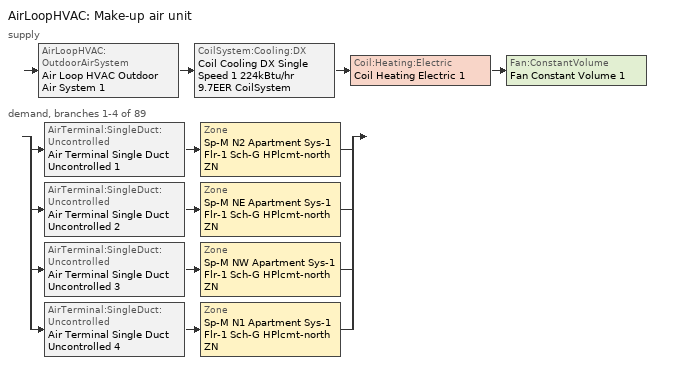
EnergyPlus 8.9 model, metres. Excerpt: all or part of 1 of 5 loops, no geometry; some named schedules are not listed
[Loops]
AirLoopHVAC 'Make-up air unit'
 supply: AirLoopHVAC:OutdoorAirSystem 'Air Loop HVAC Outdoor Air System 1' > CoilSystem:Cooling:DX 'Coil Cooling DX Single Speed 1 224kBtu/hr 9.7EER CoilSystem' > Coil:Heating:Electric 'Coil Heating Electric 1' > Fan:ConstantVolume 'Fan Constant Volume 1'
 demand, branches 1-4 of 89: split
  | AirTerminal:SingleDuct:Uncontrolled 'Air Terminal Single Duct Uncontrolled 1' > Zone 'Sp-M N2 Apartment Sys-1 Flr-1 Sch-G HPlcmt-north ZN'
  | AirTerminal:SingleDuct:Uncontrolled 'Air Terminal Single Duct Uncontrolled 2' > Zone 'Sp-M NE Apartment Sys-1 Flr-1 Sch-G HPlcmt-north ZN'
  | AirTerminal:SingleDuct:Uncontrolled 'Air Terminal Single Duct Uncontrolled 3' > Zone 'Sp-M NW Apartment Sys-1 Flr-1 Sch-G HPlcmt-north ZN'
  | AirTerminal:SingleDuct:Uncontrolled 'Air Terminal Single Duct Uncontrolled 4' > Zone 'Sp-M N1 Apartment Sys-1 Flr-1 Sch-G HPlcmt-north ZN'
[ZoneControl:Thermostat] Control Object Type 1=ThermostatSetpoint:DualSetpoint
Name | Zone or ZoneList | Control Type Schedule | Control Name 1
Sp-M N1 Apartment Sys-1 Flr-1 Sch-G HPlcmt-north ZN Thermostat | Sp-M N1 Apartment Sys-1 Flr-1 Sch-G HPlcmt-north ZN | Sp-M N1 Apartment Sys-1 Flr-1 Sch-G HPlcmt-north ZN Thermostat Schedule | Space Function Dwelling Unit(s) Thermostat 83
Sp-M N2 Apartment Sys-1 Flr-1 Sch-G HPlcmt-north ZN Thermostat | Sp-M N2 Apartment Sys-1 Flr-1 Sch-G HPlcmt-north ZN | Sp-M N2 Apartment Sys-1 Flr-1 Sch-G HPlcmt-north ZN Thermostat Schedule | Space Function Dwelling Unit(s) Thermostat 80
Sp-M NE Apartment Sys-1 Flr-1 Sch-G HPlcmt-north ZN Thermostat | Sp-M NE Apartment Sys-1 Flr-1 Sch-G HPlcmt-north ZN | Sp-M NE Apartment Sys-1 Flr-1 Sch-G HPlcmt-north ZN Thermostat Schedule | Space Function Dwelling Unit(s) Thermostat 81
Sp-M NW Apartment Sys-1 Flr-1 Sch-G HPlcmt-north ZN Thermostat | Sp-M NW Apartment Sys-1 Flr-1 Sch-G HPlcmt-north ZN | Sp-M NW Apartment Sys-1 Flr-1 Sch-G HPlcmt-north ZN Thermostat Schedule | Space Function Dwelling Unit(s) Thermostat 82
[ThermostatSetpoint:DualSetpoint] Heating Setpoint Temperature Schedule=NECB-G-Thermostat Setpoint-Heating; Cooling Setpoint Temperature Schedule=NECB-G-Thermostat Setpoint-Cooling
Space Function Dwelling Unit(s) Thermostat 83; Space Function Dwelling Unit(s) Thermostat 80; Space Function Dwelling Unit(s) Thermostat 81; Space Function Dwelling Unit(s) Thermostat 82
[ZoneHVAC:PackagedTerminalAirConditioner] Availability Schedule=Always On Discrete; Cooling Supply Air Flow Rate {m3/s}=Autosize; Heating Supply Air Flow Rate {m3/s}=Autosize; No Load Supply Air Flow Rate {m3/s}=Autosize; Cooling Outdoor Air Flow Rate {m3/s}=Autosize; Heating Outdoor Air Flow Rate {m3/s}=Autosize; No Load Outdoor Air Flow Rate {m3/s}=Autosize; Fan Placement=DrawThrough
Name | Supply Air Fan | Heating Coil | Cooling Coil
Sp-M N1 Apartment Sys-1 Flr-1 Sch-G HPlcmt-north ZN PTAC | Fan Constant Volume 5 | Coil Heating Electric 5 | Coil Cooling DX Single Speed 5 6kBtu/hr 11.0EER
Sp-M N2 Apartment Sys-1 Flr-1 Sch-G HPlcmt-north ZN PTAC | Fan Constant Volume 2 | Coil Heating Electric 2 | Coil Cooling DX Single Speed 2 6kBtu/hr 11.0EER
Sp-M NE Apartment Sys-1 Flr-1 Sch-G HPlcmt-north ZN PTAC | Fan Constant Volume 3 | Coil Heating Electric 3 | Coil Cooling DX Single Speed 3 9kBtu/hr 10.5EER
Sp-M NW Apartment Sys-1 Flr-1 Sch-G HPlcmt-north ZN PTAC | Fan Constant Volume 4 | Coil Heating Electric 4 | Coil Cooling DX Single Speed 4 10kBtu/hr 10.3EER
[Fan:ConstantVolume] Fan Total Efficiency=0.39975; Pressure Rise {Pa}=640; Maximum Flow Rate {m3/s}=AutoSize; Motor Efficiency=0.615; Motor In Airstream Fraction=1
Name | Availability Schedule
Fan Constant Volume 5; Fan Constant Volume 2; Fan Constant Volume 3; Fan Constant Volume 4 | Always On Discrete
Fan Constant Volume 1 | Make-up air unit Occ Sch
[Coil:Heating:Electric] Efficiency=1; Nominal Capacity {W}=Autosize
Name | Availability Schedule
Coil Heating Electric 5; Coil Heating Electric 2; Coil Heating Electric 3; Coil Heating Electric 4 | ON_OFF_ALWAYS_OFF
Coil Heating Electric 1 | Always On Discrete
[Coil:Cooling:DX:SingleSpeed] Availability Schedule=Always On Discrete; Gross Rated Total Cooling Capacity {W}=Autosize; Gross Rated Sensible Heat Ratio=Autosize; Rated Air Flow Rate {m3/s}=Autosize; Rated Evaporator Fan Power Per Volume Flow Rate {W/(m3/s)}=773.3; Condenser Type=AirCooled; Evaporative Condenser Effectiveness=0; Evaporative Condenser Air Flow Rate {m3/s}=Autosize; Evaporative Condenser Pump Rated Power Consumption {W}=Autosize; Crankcase Heater Capacity {W}=0; Maximum Outdoor Dry-Bulb Temperature for Crankcase Heater Operation {C}=0; Basin Heater Capacity {W/K}=0; Basin Heater Setpoint Temperature {C}=10
Name | Gross Rated Cooling COP {W/W} | Total Cooling Capacity Function of Temperature Curve | Total Cooling Capacity Function of Flow Fraction Curve | Energy Input Ratio Function of Temperature Curve | Energy Input Ratio Function of Flow Fraction Curve | Part Load Fraction Correlation Curve
Coil Cooling DX Single Speed 5 6kBtu/hr 11.0EER | 3.72593 | DXCOOL-NECB2011-REF-CAPFT 44 | DXCOOL-NECB2011-REF-CAPFFLOW 44 | DXCOOL-NECB2011-REF-COOLEIRFT 44 | DXCOOL-NECB2011-REF-COOLEIRFFLOW 44 | DXCOOL-NECB2011-REF-COOLPLFFPLR 44
Coil Cooling DX Single Speed 2 6kBtu/hr 11.0EER | 3.72595 | DXCOOL-NECB2011-REF-CAPFT 11 | DXCOOL-NECB2011-REF-CAPFFLOW 11 | DXCOOL-NECB2011-REF-COOLEIRFT 11 | DXCOOL-NECB2011-REF-COOLEIRFFLOW 11 | DXCOOL-NECB2011-REF-COOLPLFFPLR 11
Coil Cooling DX Single Speed 3 9kBtu/hr 10.5EER | 3.55491 | DXCOOL-NECB2011-REF-CAPFT 22 | DXCOOL-NECB2011-REF-CAPFFLOW 22 | DXCOOL-NECB2011-REF-COOLEIRFT 22 | DXCOOL-NECB2011-REF-COOLEIRFFLOW 22 | DXCOOL-NECB2011-REF-COOLPLFFPLR 22
Coil Cooling DX Single Speed 4 10kBtu/hr 10.3EER | 3.47773 | DXCOOL-NECB2011-REF-CAPFT 33 | DXCOOL-NECB2011-REF-CAPFFLOW 33 | DXCOOL-NECB2011-REF-COOLEIRFT 33 | DXCOOL-NECB2011-REF-COOLEIRFFLOW 33 | DXCOOL-NECB2011-REF-COOLPLFFPLR 33
Coil Cooling DX Single Speed 1 224kBtu/hr 9.7EER | 3.44903 | DXCOOL-NECB2011-REF-CAPFT | DXCOOL-NECB2011-REF-CAPFFLOW | DXCOOL-NECB2011-REF-COOLEIRFT | DXCOOL-NECB2011-REF-COOLEIRFFLOW | DXCOOL-NECB2011-REF-COOLPLFFPLR
[ZoneHVAC:Baseboard:Convective:Electric] Availability Schedule=Always On Discrete; Heating Design Capacity {W}=Autosize; Efficiency=1
Zone HVAC Baseboard Convective Electric 4; Zone HVAC Baseboard Convective Electric 1; Zone HVAC Baseboard Convective Electric 2; Zone HVAC Baseboard Convective Electric 3
[AirTerminal:SingleDuct:Uncontrolled] Availability Schedule=Always On Discrete; Maximum Air Flow Rate {m3/s}=AutoSize
Air Terminal Single Duct Uncontrolled 4; Air Terminal Single Duct Uncontrolled 1; Air Terminal Single Duct Uncontrolled 2; Air Terminal Single Duct Uncontrolled 3
[Zone equipment]
Sp-M N1 Apartment Sys-1 Flr-1 Sch-G HPlcmt-north ZN: Sp-M N1 Apartment Sys-1 Flr-1 Sch-G HPlcmt-north ZN PTAC, Zone HVAC Baseboard Convective Electric 4, Air Terminal Single Duct Uncontrolled 4
Sp-M N2 Apartment Sys-1 Flr-1 Sch-G HPlcmt-north ZN: Sp-M N2 Apartment Sys-1 Flr-1 Sch-G HPlcmt-north ZN PTAC, Zone HVAC Baseboard Convective Electric 1, Air Terminal Single Duct Uncontrolled 1
Sp-M NE Apartment Sys-1 Flr-1 Sch-G HPlcmt-north ZN: Sp-M NE Apartment Sys-1 Flr-1 Sch-G HPlcmt-north ZN PTAC, Zone HVAC Baseboard Convective Electric 2, Air Terminal Single Duct Uncontrolled 2
Sp-M NW Apartment Sys-1 Flr-1 Sch-G HPlcmt-north ZN: Sp-M NW Apartment Sys-1 Flr-1 Sch-G HPlcmt-north ZN PTAC, Zone HVAC Baseboard Convective Electric 3, Air Terminal Single Duct Uncontrolled 3
[Sizing:Zone] Zone Cooling Design Supply Air Temperature Input Method=SupplyAirTemperature; Zone Cooling Design Supply Air Temperature {C}=13; Zone Cooling Design Supply Air Temperature Difference {deltaC}=11.11; Zone Heating Design Supply Air Temperature Input Method=SupplyAirTemperature; Zone Heating Design Supply Air Temperature {C}=43; Zone Heating Design Supply Air Temperature Difference {deltaC}=11.11; Zone Cooling Design Supply Air Humidity Ratio {kgWater/kgDryAir}=0.0085; Zone Heating Design Supply Air Humidity Ratio {kgWater/kgDryAir}=0.008; Design Specification Outdoor Air Object=Space Function Dwelling Unit(s) Ventilation; Zone Heating Sizing Factor=1.3; Zone Cooling Sizing Factor=1.1; Cooling Design Air Flow Method=DesignDay; Cooling Design Air Flow Rate {m3/s}=0; Cooling Minimum Air Flow per Zone Floor Area {m3/s-m2}=0.000762; Cooling Minimum Air Flow {m3/s}=0; Cooling Minimum Air Flow Fraction=0; Heating Design Air Flow Method=DesignDay; Heating Design Air Flow Rate {m3/s}=0; Heating Maximum Air Flow per Zone Floor Area {m3/s-m2}=0.002032; Heating Maximum Air Flow {m3/s}=0.141576; Heating Maximum Air Flow Fraction=0.3; Account for Dedicated Outdoor Air System=No
Name | Design Specification Zone Air Distribution Object
Sp-M N1 Apartment Sys-1 Flr-1 Sch-G HPlcmt-north ZN | Sp-M N1 Apartment Sys-1 Flr-1 Sch-G HPlcmt-north ZN Design Spec Zone Air Dist
Sp-M N2 Apartment Sys-1 Flr-1 Sch-G HPlcmt-north ZN | Sp-M N2 Apartment Sys-1 Flr-1 Sch-G HPlcmt-north ZN Design Spec Zone Air Dist
Sp-M NE Apartment Sys-1 Flr-1 Sch-G HPlcmt-north ZN | Sp-M NE Apartment Sys-1 Flr-1 Sch-G HPlcmt-north ZN Design Spec Zone Air Dist
Sp-M NW Apartment Sys-1 Flr-1 Sch-G HPlcmt-north ZN | Sp-M NW Apartment Sys-1 Flr-1 Sch-G HPlcmt-north ZN Design Spec Zone Air Dist
[DesignSpecification:ZoneAirDistribution] Zone Air Distribution Effectiveness in Cooling Mode=1; Zone Air Distribution Effectiveness in Heating Mode=1
Sp-F2 Corridor Sys-1 Flr-7 Sch-G HPlcmt-east ZN Design Spec Zone Air Dist; Sp-F2 N1 Apartment Sys-1 Flr-7 Sch-G HPlcmt-north ZN Design Spec Zone Air Dist; Sp-F2 N2 Apartment Sys-1 Flr-7 Sch-G HPlcmt-north ZN Design Spec Zone Air Dist; Sp-F2 NE Apartment Sys-1 Flr-7 Sch-G HPlcmt-north ZN Design Spec Zone Air Dist; Sp-F2 NW Apartment Sys-1 Flr-7 Sch-G HPlcmt-north ZN Design Spec Zone Air Dist; Sp-F2 S1 Apartment Sys-1 Flr-7 Sch-G HPlcmt-south ZN Design Spec Zone Air Dist; Sp-F2 S2 Apartment Sys-1 Flr-7 Sch-G HPlcmt-south ZN Design Spec Zone Air Dist; Sp-F2 SE Apartment Sys-1 Flr-7 Sch-G HPlcmt-south ZN Design Spec Zone Air Dist; Sp-F2 SW Apartment Sys-1 Flr-7 Sch-G HPlcmt-south ZN Design Spec Zone Air Dist; Sp-F3 Corridor Sys-1 Flr-9 Sch-G HPlcmt-east ZN Design Spec Zone Air Dist; Sp-F3 N1 Apartment Sys-1 Flr-9 Sch-G HPlcmt-north ZN Design Spec Zone Air Dist; Sp-F3 N2 Apartment Sys-1 Flr-9 Sch-G HPlcmt-north ZN Design Spec Zone Air Dist; Sp-F3 NE Apartment Sys-1 Flr-9 Sch-G HPlcmt-north ZN Design Spec Zone Air Dist; Sp-F3 NW Apartment Sys-1 Flr-9 Sch-G HPlcmt-north ZN Design Spec Zone Air Dist; Sp-F3 S1 Apartment Sys-1 Flr-9 Sch-G HPlcmt-south ZN Design Spec Zone Air Dist; Sp-F3 S2 Apartment Sys-1 Flr-9 Sch-G HPlcmt-south ZN Design Spec Zone Air Dist; Sp-F3 SE Apartment Sys-1 Flr-9 Sch-G HPlcmt-south ZN Design Spec Zone Air Dist; Sp-F3 SW Apartment Sys-1 Flr-9 Sch-G HPlcmt-south ZN Design Spec Zone Air Dist; Sp-F4 Corridor Sys-1 Flr-8 Sch-G HPlcmt-east ZN Design Spec Zone Air Dist; Sp-F4 N1 Apartment Sys-1 Flr-8 Sch-G HPlcmt-north ZN Design Spec Zone Air Dist; Sp-F4 N2 Apartment Sys-1 Flr-8 Sch-G HPlcmt-north ZN Design Spec Zone Air Dist; Sp-F4 NE Apartment Sys-1 Flr-8 Sch-G HPlcmt-north ZN Design Spec Zone Air Dist; Sp-F4 NW Apartment Sys-1 Flr-8 Sch-G HPlcmt-north ZN Design Spec Zone Air Dist; Sp-F4 S1 Apartment Sys-1 Flr-8 Sch-G HPlcmt-south ZN Design Spec Zone Air Dist; Sp-F4 S2 Apartment Sys-1 Flr-8 Sch-G HPlcmt-south ZN Design Spec Zone Air Dist; Sp-F4 SE Apartment Sys-1 Flr-8 Sch-G HPlcmt-south ZN Design Spec Zone Air Dist; Sp-F4 SW Apartment Sys-1 Flr-8 Sch-G HPlcmt-south ZN Design Spec Zone Air Dist; Sp-F6 Corridor Sys-1 Flr-2 Sch-G HPlcmt-east ZN Design Spec Zone Air Dist; Sp-F6 N1 Apartment Sys-1 Flr-2 Sch-G HPlcmt-north ZN Design Spec Zone Air Dist; Sp-F6 N2 Apartment Sys-1 Flr-2 Sch-G HPlcmt-north ZN Design Spec Zone Air Dist; Sp-F6 NE Apartment Sys-1 Flr-2 Sch-G HPlcmt-north ZN Design Spec Zone Air Dist; Sp-F6 NW Apartment Sys-1 Flr-2 Sch-G HPlcmt-north ZN Design Spec Zone Air Dist; Sp-F6 S1 Apartment Sys-1 Flr-2 Sch-G HPlcmt-south ZN Design Spec Zone Air Dist; Sp-F6 S2 Apartment Sys-1 Flr-2 Sch-G HPlcmt-south ZN Design Spec Zone Air Dist; Sp-F6 SE Apartment Sys-1 Flr-2 Sch-G HPlcmt-south ZN Design Spec Zone Air Dist; Sp-F6 SW Apartment Sys-1 Flr-2 Sch-G HPlcmt-south ZN Design Spec Zone Air Dist; Sp-F7 Corridor Sys-1 Flr-6 Sch-G HPlcmt-east ZN Design Spec Zone Air Dist; Sp-F7 N1 Apartment Sys-1 Flr-6 Sch-G HPlcmt-north ZN Design Spec Zone Air Dist; Sp-F7 N2 Apartment Sys-1 Flr-6 Sch-G HPlcmt-north ZN Design Spec Zone Air Dist; Sp-F7 NE Apartment Sys-1 Flr-6 Sch-G HPlcmt-north ZN Design Spec Zone Air Dist; Sp-F7 NW Apartment Sys-1 Flr-6 Sch-G HPlcmt-north ZN Design Spec Zone Air Dist; Sp-F7 S1 Apartment Sys-1 Flr-6 Sch-G HPlcmt-south ZN Design Spec Zone Air Dist; Sp-F7 S2 Apartment Sys-1 Flr-6 Sch-G HPlcmt-south ZN Design Spec Zone Air Dist; Sp-F7 SE Apartment Sys-1 Flr-6 Sch-G HPlcmt-south ZN Design Spec Zone Air Dist; Sp-F7 SW Apartment Sys-1 Flr-6 Sch-G HPlcmt-south ZN Design Spec Zone Air Dist; Sp-F8 Corridor Sys-1 Flr-3 Sch-G HPlcmt-east ZN Design Spec Zone Air Dist; Sp-F8 N1 Apartment Sys-1 Flr-3 Sch-G HPlcmt-north ZN Design Spec Zone Air Dist; Sp-F8 N2 Apartment Sys-1 Flr-3 Sch-G HPlcmt-north ZN Design Spec Zone Air Dist; Sp-F8 NE Apartment Sys-1 Flr-3 Sch-G HPlcmt-north ZN Design Spec Zone Air Dist; Sp-F8 NW Apartment Sys-1 Flr-3 Sch-G HPlcmt-north ZN Design Spec Zone Air Dist; Sp-F8 S1 Apartment Sys-1 Flr-3 Sch-G HPlcmt-south ZN Design Spec Zone Air Dist; Sp-F8 S2 Apartment Sys-1 Flr-3 Sch-G HPlcmt-south ZN Design Spec Zone Air Dist; Sp-F8 SE Apartment Sys-1 Flr-3 Sch-G HPlcmt-south ZN Design Spec Zone Air Dist; Sp-F8 SW Apartment Sys-1 Flr-3 Sch-G HPlcmt-south ZN Design Spec Zone Air Dist; Sp-F9 Corridor Sys-1 Flr-10 Sch-G HPlcmt-east ZN Design Spec Zone Air Dist; Sp-F9 N1 Apartment Sys-1 Flr-10 Sch-G HPlcmt-north ZN Design Spec Zone Air Dist; Sp-F9 N2 Apartment Sys-1 Flr-10 Sch-G HPlcmt-north ZN Design Spec Zone Air Dist; Sp-F9 NE Apartment Sys-1 Flr-10 Sch-G HPlcmt-north ZN Design Spec Zone Air Dist; Sp-F9 NW Apartment Sys-1 Flr-10 Sch-G HPlcmt-north ZN Design Spec Zone Air Dist; Sp-F9 S1 Apartment Sys-1 Flr-10 Sch-G HPlcmt-south ZN Design Spec Zone Air Dist; Sp-F9 S2 Apartment Sys-1 Flr-10 Sch-G HPlcmt-south ZN Design Spec Zone Air Dist; Sp-F9 SE Apartment Sys-1 Flr-10 Sch-G HPlcmt-south ZN Design Spec Zone Air Dist; Sp-F9 SW Apartment Sys-1 Flr-10 Sch-G HPlcmt-south ZN Design Spec Zone Air Dist; Sp-G Corridor Sys-1 Flr-5 Sch-G HPlcmt-east ZN Design Spec Zone Air Dist; Sp-G N1 Apartment Sys-1 Flr-5 Sch-G HPlcmt-north ZN Design Spec Zone Air Dist; Sp-G N2 Apartment Sys-1 Flr-5 Sch-G HPlcmt-north ZN Design Spec Zone Air Dist; Sp-G NE Apartment Sys-1 Flr-5 Sch-G HPlcmt-north ZN Design Spec Zone Air Dist; Sp-G NW Apartment Sys-1 Flr-5 Sch-G HPlcmt-north ZN Design Spec Zone Air Dist; Sp-G S1 Apartment Sys-1 Flr-5 Sch-G HPlcmt-south ZN Design Spec Zone Air Dist; Sp-G S2 Apartment Sys-1 Flr-5 Sch-G HPlcmt-south ZN Design Spec Zone Air Dist; Sp-G SW Apartment Sys-1 Flr-5 Sch-G HPlcmt-south ZN Design Spec Zone Air Dist; Sp-M Corridor Sys-1 Flr-1 Sch-G HPlcmt-east ZN Design Spec Zone Air Dist; Sp-M N1 Apartment Sys-1 Flr-1 Sch-G HPlcmt-north ZN Design Spec Zone Air Dist; Sp-M N2 Apartment Sys-1 Flr-1 Sch-G HPlcmt-north ZN Design Spec Zone Air Dist; Sp-M NE Apartment Sys-1 Flr-1 Sch-G HPlcmt-north ZN Design Spec Zone Air Dist; Sp-M NW Apartment Sys-1 Flr-1 Sch-G HPlcmt-north ZN Design Spec Zone Air Dist; Sp-M S1 Apartment Sys-1 Flr-1 Sch-G HPlcmt-south ZN Design Spec Zone Air Dist; Sp-M S2 Apartment Sys-1 Flr-1 Sch-G HPlcmt-south ZN Design Spec Zone Air Dist; Sp-M SE Apartment Sys-1 Flr-1 Sch-G HPlcmt-south ZN Design Spec Zone Air Dist; Sp-M SW Apartment Sys-1 Flr-1 Sch-G HPlcmt-south ZN Design Spec Zone Air Dist; Sp-T Corridor Sys-1 Flr-4 Sch-G HPlcmt-east ZN Design Spec Zone Air Dist; Sp-T N1 Apartment Sys-1 Flr-4 Sch-G HPlcmt-north ZN Design Spec Zone Air Dist; Sp-T N2 Apartment Sys-1 Flr-4 Sch-G HPlcmt-north ZN Design Spec Zone Air Dist; Sp-T NE Apartment Sys-1 Flr-4 Sch-G HPlcmt-north ZN Design Spec Zone Air Dist; Sp-T NW Apartment Sys-1 Flr-4 Sch-G HPlcmt-north ZN Design Spec Zone Air Dist; Sp-T S1 Apartment Sys-1 Flr-4 Sch-G HPlcmt-south ZN Design Spec Zone Air Dist; Sp-T S2 Apartment Sys-1 Flr-4 Sch-G HPlcmt-south ZN Design Spec Zone Air Dist; Sp-T SE Apartment Sys-1 Flr-4 Sch-G HPlcmt-south ZN Design Spec Zone Air Dist; Sp-T SW Apartment Sys-1 Flr-4 Sch-G HPlcmt-south ZN Design Spec Zone Air Dist
[Controller:MechanicalVentilation]
Controller Mechanical Ventilation 1: Availability Schedule=Make-up air unit Occ Sch; Demand Controlled Ventilation=No; System Outdoor Air Method=ZoneSum; Zone Name 1=Sp-F2 Corridor Sys-1 Flr-7 Sch-G HPlcmt-east ZN; Design Specification Outdoor Air Object Name 1=Space Function Corr. < 2.4m wide-sch-G Ventilation; Design Specification Zone Air Distribution Object Name 1=Sp-F2 Corridor Sys-1 Flr-7 Sch-G HPlcmt-east ZN Design Spec Zone Air Dist; Zone Name 2=Sp-F2 N1 Apartment Sys-1 Flr-7 Sch-G HPlcmt-north ZN; Design Specification Outdoor Air Object Name 2=Space Function Dwelling Unit(s) Ventilation; Design Specification Zone Air Distribution Object Name 2=Sp-F2 N1 Apartment Sys-1 Flr-7 Sch-G HPlcmt-north ZN Design Spec Zone Air Dist; Zone Name 3=Sp-F2 N2 Apartment Sys-1 Flr-7 Sch-G HPlcmt-north ZN; Design Specification Outdoor Air Object Name 3=Space Function Dwelling Unit(s) Ventilation; Design Specification Zone Air Distribution Object Name 3=Sp-F2 N2 Apartment Sys-1 Flr-7 Sch-G HPlcmt-north ZN Design Spec Zone Air Dist; Zone Name 4=Sp-F2 NE Apartment Sys-1 Flr-7 Sch-G HPlcmt-north ZN; Design Specification Outdoor Air Object Name 4=Space Function Dwelling Unit(s) Ventilation; Design Specification Zone Air Distribution Object Name 4=Sp-F2 NE Apartment Sys-1 Flr-7 Sch-G HPlcmt-north ZN Design Spec Zone Air Dist; Zone Name 5=Sp-F2 NW Apartment Sys-1 Flr-7 Sch-G HPlcmt-north ZN; Design Specification Outdoor Air Object Name 5=Space Function Dwelling Unit(s) Ventilation; Design Specification Zone Air Distribution Object Name 5=Sp-F2 NW Apartment Sys-1 Flr-7 Sch-G HPlcmt-north ZN Design Spec Zone Air Dist; Zone Name 6=Sp-F2 S1 Apartment Sys-1 Flr-7 Sch-G HPlcmt-south ZN; Design Specification Outdoor Air Object Name 6=Space Function Dwelling Unit(s) Ventilation; Design Specification Zone Air Distribution Object Name 6=Sp-F2 S1 Apartment Sys-1 Flr-7 Sch-G HPlcmt-south ZN Design Spec Zone Air Dist; Zone Name 7=Sp-F2 S2 Apartment Sys-1 Flr-7 Sch-G HPlcmt-south ZN; Design Specification Outdoor Air Object Name 7=Space Function Dwelling Unit(s) Ventilation; Design Specification Zone Air Distribution Object Name 7=Sp-F2 S2 Apartment Sys-1 Flr-7 Sch-G HPlcmt-south ZN Design Spec Zone Air Dist; Zone Name 8=Sp-F2 SE Apartment Sys-1 Flr-7 Sch-G HPlcmt-south ZN; Design Specification Outdoor Air Object Name 8=Space Function Dwelling Unit(s) Ventilation; Design Specification Zone Air Distribution Object Name 8=Sp-F2 SE Apartment Sys-1 Flr-7 Sch-G HPlcmt-south ZN Design Spec Zone Air Dist; Zone Name 9=Sp-F2 SW Apartment Sys-1 Flr-7 Sch-G HPlcmt-south ZN; Design Specification Outdoor Air Object Name 9=Space Function Dwelling Unit(s) Ventilation; Design Specification Zone Air Distribution Object Name 9=Sp-F2 SW Apartment Sys-1 Flr-7 Sch-G HPlcmt-south ZN Design Spec Zone Air Dist; Zone Name 10=Sp-F3 Corridor Sys-1 Flr-9 Sch-G HPlcmt-east ZN; Design Specification Outdoor Air Object Name 10=Space Function Corr. < 2.4m wide-sch-G Ventilation; Design Specification Zone Air Distribution Object Name 10=Sp-F3 Corridor Sys-1 Flr-9 Sch-G HPlcmt-east ZN Design Spec Zone Air Dist; Zone Name 11=Sp-F3 N1 Apartment Sys-1 Flr-9 Sch-G HPlcmt-north ZN; Design Specification Outdoor Air Object Name 11=Space Function Dwelling Unit(s) Ventilation; Design Specification Zone Air Distribution Object Name 11=Sp-F3 N1 Apartment Sys-1 Flr-9 Sch-G HPlcmt-north ZN Design Spec Zone Air Dist; Zone Name 12=Sp-F3 N2 Apartment Sys-1 Flr-9 Sch-G HPlcmt-north ZN; Design Specification Outdoor Air Object Name 12=Space Function Dwelling Unit(s) Ventilation; Design Specification Zone Air Distribution Object Name 12=Sp-F3 N2 Apartment Sys-1 Flr-9 Sch-G HPlcmt-north ZN Design Spec Zone Air Dist; Zone Name 13=Sp-F3 NE Apartment Sys-1 Flr-9 Sch-G HPlcmt-north ZN; Design Specification Outdoor Air Object Name 13=Space Function Dwelling Unit(s) Ventilation; Design Specification Zone Air Distribution Object Name 13=Sp-F3 NE Apartment Sys-1 Flr-9 Sch-G HPlcmt-north ZN Design Spec Zone Air Dist; Zone Name 14=Sp-F3 NW Apartment Sys-1 Flr-9 Sch-G HPlcmt-north ZN; Design Specification Outdoor Air Object Name 14=Space Function Dwelling Unit(s) Ventilation; Design Specification Zone Air Distribution Object Name 14=Sp-F3 NW Apartment Sys-1 Flr-9 Sch-G HPlcmt-north ZN Design Spec Zone Air Dist; Zone Name 15=Sp-F3 S1 Apartment Sys-1 Flr-9 Sch-G HPlcmt-south ZN; Design Specification Outdoor Air Object Name 15=Space Function Dwelling Unit(s) Ventilation; Design Specification Zone Air Distribution Object Name 15=Sp-F3 S1 Apartment Sys-1 Flr-9 Sch-G HPlcmt-south ZN Design Spec Zone Air Dist; Zone Name 16=Sp-F3 S2 Apartment Sys-1 Flr-9 Sch-G HPlcmt-south ZN; Design Specification Outdoor Air Object Name 16=Space Function Dwelling Unit(s) Ventilation; Design Specification Zone Air Distribution Object Name 16=Sp-F3 S2 Apartment Sys-1 Flr-9 Sch-G HPlcmt-south ZN Design Spec Zone Air Dist; Zone Name 17=Sp-F3 SE Apartment Sys-1 Flr-9 Sch-G HPlcmt-south ZN; Design Specification Outdoor Air Object Name 17=Space Function Dwelling Unit(s) Ventilation; Design Specification Zone Air Distribution Object Name 17=Sp-F3 SE Apartment Sys-1 Flr-9 Sch-G HPlcmt-south ZN Design Spec Zone Air Dist; Zone Name 18=Sp-F3 SW Apartment Sys-1 Flr-9 Sch-G HPlcmt-south ZN; Design Specification Outdoor Air Object Name 18=Space Function Dwelling Unit(s) Ventilation; Design Specification Zone Air Distribution Object Name 18=Sp-F3 SW Apartment Sys-1 Flr-9 Sch-G HPlcmt-south ZN Design Spec Zone Air Dist; Zone Name 19=Sp-F4 Corridor Sys-1 Flr-8 Sch-G HPlcmt-east ZN; Design Specification Outdoor Air Object Name 19=Space Function Corr. < 2.4m wide-sch-G Ventilation; Design Specification Zone Air Distribution Object Name 19=Sp-F4 Corridor Sys-1 Flr-8 Sch-G HPlcmt-east ZN Design Spec Zone Air Dist; Zone Name 20=Sp-F4 N1 Apartment Sys-1 Flr-8 Sch-G HPlcmt-north ZN; Design Specification Outdoor Air Object Name 20=Space Function Dwelling Unit(s) Ventilation; Design Specification Zone Air Distribution Object Name 20=Sp-F4 N1 Apartment Sys-1 Flr-8 Sch-G HPlcmt-north ZN Design Spec Zone Air Dist; Zone Name 21=Sp-F4 N2 Apartment Sys-1 Flr-8 Sch-G HPlcmt-north ZN; Design Specification Outdoor Air Object Name 21=Space Function Dwelling Unit(s) Ventilation; Design Specification Zone Air Distribution Object Name 21=Sp-F4 N2 Apartment Sys-1 Flr-8 Sch-G HPlcmt-north ZN Design Spec Zone Air Dist; Zone Name 22=Sp-F4 NE Apartment Sys-1 Flr-8 Sch-G HPlcmt-north ZN; Design Specification Outdoor Air Object Name 22=Space Function Dwelling Unit(s) Ventilation; Design Specification Zone Air Distribution Object Name 22=Sp-F4 NE Apartment Sys-1 Flr-8 Sch-G HPlcmt-north ZN Design Spec Zone Air Dist; Zone Name 23=Sp-F4 NW Apartment Sys-1 Flr-8 Sch-G HPlcmt-north ZN; Design Specification Outdoor Air Object Name 23=Space Function Dwelling Unit(s) Ventilation; Design Specification Zone Air Distribution Object Name 23=Sp-F4 NW Apartment Sys-1 Flr-8 Sch-G HPlcmt-north ZN Design Spec Zone Air Dist; Zone Name 24=Sp-F4 S1 Apartment Sys-1 Flr-8 Sch-G HPlcmt-south ZN; Design Specification Outdoor Air Object Name 24=Space Function Dwelling Unit(s) Ventilation; Design Specification Zone Air Distribution Object Name 24=Sp-F4 S1 Apartment Sys-1 Flr-8 Sch-G HPlcmt-south ZN Design Spec Zone Air Dist; Zone Name 25=Sp-F4 S2 Apartment Sys-1 Flr-8 Sch-G HPlcmt-south ZN; Design Specification Outdoor Air Object Name 25=Space Function Dwelling Unit(s) Ventilation; Design Specification Zone Air Distribution Object Name 25=Sp-F4 S2 Apartment Sys-1 Flr-8 Sch-G HPlcmt-south ZN Design Spec Zone Air Dist; Zone Name 26=Sp-F4 SE Apartment Sys-1 Flr-8 Sch-G HPlcmt-south ZN; Design Specification Outdoor Air Object Name 26=Space Function Dwelling Unit(s) Ventilation; Design Specification Zone Air Distribution Object Name 26=Sp-F4 SE Apartment Sys-1 Flr-8 Sch-G HPlcmt-south ZN Design Spec Zone Air Dist; Zone Name 27=Sp-F4 SW Apartment Sys-1 Flr-8 Sch-G HPlcmt-south ZN; Design Specification Outdoor Air Object Name 27=Space Function Dwelling Unit(s) Ventilation; Design Specification Zone Air Distribution Object Name 27=Sp-F4 SW Apartment Sys-1 Flr-8 Sch-G HPlcmt-south ZN Design Spec Zone Air Dist; Zone Name 28=Sp-F6 Corridor Sys-1 Flr-2 Sch-G HPlcmt-east ZN; Design Specification Outdoor Air Object Name 28=Space Function Corr. < 2.4m wide-sch-G Ventilation; Design Specification Zone Air Distribution Object Name 28=Sp-F6 Corridor Sys-1 Flr-2 Sch-G HPlcmt-east ZN Design Spec Zone Air Dist; Zone Name 29=Sp-F6 N1 Apartment Sys-1 Flr-2 Sch-G HPlcmt-north ZN; Design Specification Outdoor Air Object Name 29=Space Function Dwelling Unit(s) Ventilation; Design Specification Zone Air Distribution Object Name 29=Sp-F6 N1 Apartment Sys-1 Flr-2 Sch-G HPlcmt-north ZN Design Spec Zone Air Dist; Zone Name 30=Sp-F6 N2 Apartment Sys-1 Flr-2 Sch-G HPlcmt-north ZN; Design Specification Outdoor Air Object Name 30=Space Function Dwelling Unit(s) Ventilation; Design Specification Zone Air Distribution Object Name 30=Sp-F6 N2 Apartment Sys-1 Flr-2 Sch-G HPlcmt-north ZN Design Spec Zone Air Dist; Zone Name 31=Sp-F6 NE Apartment Sys-1 Flr-2 Sch-G HPlcmt-north ZN; Design Specification Outdoor Air Object Name 31=Space Function Dwelling Unit(s) Ventilation; Design Specification Zone Air Distribution Object Name 31=Sp-F6 NE Apartment Sys-1 Flr-2 Sch-G HPlcmt-north ZN Design Spec Zone Air Dist; Zone Name 32=Sp-F6 NW Apartment Sys-1 Flr-2 Sch-G HPlcmt-north ZN; Design Specification Outdoor Air Object Name 32=Space Function Dwelling Unit(s) Ventilation; Design Specification Zone Air Distribution Object Name 32=Sp-F6 NW Apartment Sys-1 Flr-2 Sch-G HPlcmt-north ZN Design Spec Zone Air Dist; Zone Name 33=Sp-F6 S1 Apartment Sys-1 Flr-2 Sch-G HPlcmt-south ZN; Design Specification Outdoor Air Object Name 33=Space Function Dwelling Unit(s) Ventilation; Design Specification Zone Air Distribution Object Name 33=Sp-F6 S1 Apartment Sys-1 Flr-2 Sch-G HPlcmt-south ZN Design Spec Zone Air Dist; Zone Name 34=Sp-F6 S2 Apartment Sys-1 Flr-2 Sch-G HPlcmt-south ZN; Design Specification Outdoor Air Object Name 34=Space Function Dwelling Unit(s) Ventilation; Design Specification Zone Air Distribution Object Name 34=Sp-F6 S2 Apartment Sys-1 Flr-2 Sch-G HPlcmt-south ZN Design Spec Zone Air Dist; Zone Name 35=Sp-F6 SE Apartment Sys-1 Flr-2 Sch-G HPlcmt-south ZN; Design Specification Outdoor Air Object Name 35=Space Function Dwelling Unit(s) Ventilation; Design Specification Zone Air Distribution Object Name 35=Sp-F6 SE Apartment Sys-1 Flr-2 Sch-G HPlcmt-south ZN Design Spec Zone Air Dist; Zone Name 36=Sp-F6 SW Apartment Sys-1 Flr-2 Sch-G HPlcmt-south ZN; Design Specification Outdoor Air Object Name 36=Space Function Dwelling Unit(s) Ventilation; Design Specification Zone Air Distribution Object Name 36=Sp-F6 SW Apartment Sys-1 Flr-2 Sch-G HPlcmt-south ZN Design Spec Zone Air Dist; Zone Name 37=Sp-F7 Corridor Sys-1 Flr-6 Sch-G HPlcmt-east ZN; Design Specification Outdoor Air Object Name 37=Space Function Corr. < 2.4m wide-sch-G Ventilation; Design Specification Zone Air Distribution Object Name 37=Sp-F7 Corridor Sys-1 Flr-6 Sch-G HPlcmt-east ZN Design Spec Zone Air Dist; Zone Name 38=Sp-F7 N1 Apartment Sys-1 Flr-6 Sch-G HPlcmt-north ZN; Design Specification Outdoor Air Object Name 38=Space Function Dwelling Unit(s) Ventilation; Design Specification Zone Air Distribution Object Name 38=Sp-F7 N1 Apartment Sys-1 Flr-6 Sch-G HPlcmt-north ZN Design Spec Zone Air Dist; Zone Name 39=Sp-F7 N2 Apartment Sys-1 Flr-6 Sch-G HPlcmt-north ZN; Design Specification Outdoor Air Object Name 39=Space Function Dwelling Unit(s) Ventilation; Design Specification Zone Air Distribution Object Name 39=Sp-F7 N2 Apartment Sys-1 Flr-6 Sch-G HPlcmt-north ZN Design Spec Zone Air Dist; Zone Name 40=Sp-F7 NE Apartment Sys-1 Flr-6 Sch-G HPlcmt-north ZN; Design Specification Outdoor Air Object Name 40=Space Function Dwelling Unit(s) Ventilation; Design Specification Zone Air Distribution Object Name 40=Sp-F7 NE Apartment Sys-1 Flr-6 Sch-G HPlcmt-north ZN Design Spec Zone Air Dist; Zone Name 41=Sp-F7 NW Apartment Sys-1 Flr-6 Sch-G HPlcmt-north ZN; Design Specification Outdoor Air Object Name 41=Space Function Dwelling Unit(s) Ventilation; Design Specification Zone Air Distribution Object Name 41=Sp-F7 NW Apartment Sys-1 Flr-6 Sch-G HPlcmt-north ZN Design Spec Zone Air Dist; Zone Name 42=Sp-F7 S1 Apartment Sys-1 Flr-6 Sch-G HPlcmt-south ZN; Design Specification Outdoor Air Object Name 42=Space Function Dwelling Unit(s) Ventilation; Design Specification Zone Air Distribution Object Name 42=Sp-F7 S1 Apartment Sys-1 Flr-6 Sch-G HPlcmt-south ZN Design Spec Zone Air Dist; Zone Name 43=Sp-F7 S2 Apartment Sys-1 Flr-6 Sch-G HPlcmt-south ZN; Design Specification Outdoor Air Object Name 43=Space Function Dwelling Unit(s) Ventilation; Design Specification Zone Air Distribution Object Name 43=Sp-F7 S2 Apartment Sys-1 Flr-6 Sch-G HPlcmt-south ZN Design Spec Zone Air Dist; Zone Name 44=Sp-F7 SE Apartment Sys-1 Flr-6 Sch-G HPlcmt-south ZN; Design Specification Outdoor Air Object Name 44=Space Function Dwelling Unit(s) Ventilation; Design Specification Zone Air Distribution Object Name 44=Sp-F7 SE Apartment Sys-1 Flr-6 Sch-G HPlcmt-south ZN Design Spec Zone Air Dist; Zone Name 45=Sp-F7 SW Apartment Sys-1 Flr-6 Sch-G HPlcmt-south ZN; Design Specification Outdoor Air Object Name 45=Space Function Dwelling Unit(s) Ventilation; Design Specification Zone Air Distribution Object Name 45=Sp-F7 SW Apartment Sys-1 Flr-6 Sch-G HPlcmt-south ZN Design Spec Zone Air Dist; Zone Name 46=Sp-F8 Corridor Sys-1 Flr-3 Sch-G HPlcmt-east ZN; Design Specification Outdoor Air Object Name 46=Space Function Corr. < 2.4m wide-sch-G Ventilation; Design Specification Zone Air Distribution Object Name 46=Sp-F8 Corridor Sys-1 Flr-3 Sch-G HPlcmt-east ZN Design Spec Zone Air Dist; Zone Name 47=Sp-F8 N1 Apartment Sys-1 Flr-3 Sch-G HPlcmt-north ZN; Design Specification Outdoor Air Object Name 47=Space Function Dwelling Unit(s) Ventilation; Design Specification Zone Air Distribution Object Name 47=Sp-F8 N1 Apartment Sys-1 Flr-3 Sch-G HPlcmt-north ZN Design Spec Zone Air Dist; Zone Name 48=Sp-F8 N2 Apartment Sys-1 Flr-3 Sch-G HPlcmt-north ZN; Design Specification Outdoor Air Object Name 48=Space Function Dwelling Unit(s) Ventilation; Design Specification Zone Air Distribution Object Name 48=Sp-F8 N2 Apartment Sys-1 Flr-3 Sch-G HPlcmt-north ZN Design Spec Zone Air Dist; Zone Name 49=Sp-F8 NE Apartment Sys-1 Flr-3 Sch-G HPlcmt-north ZN; Design Specification Outdoor Air Object Name 49=Space Function Dwelling Unit(s) Ventilation; Design Specification Zone Air Distribution Object Name 49=Sp-F8 NE Apartment Sys-1 Flr-3 Sch-G HPlcmt-north ZN Design Spec Zone Air Dist; Zone Name 50=Sp-F8 NW Apartment Sys-1 Flr-3 Sch-G HPlcmt-north ZN; Design Specification Outdoor Air Object Name 50=Space Function Dwelling Unit(s) Ventilation; Design Specification Zone Air Distribution Object Name 50=Sp-F8 NW Apartment Sys-1 Flr-3 Sch-G HPlcmt-north ZN Design Spec Zone Air Dist; Zone Name 51=Sp-F8 S1 Apartment Sys-1 Flr-3 Sch-G HPlcmt-south ZN; Design Specification Outdoor Air Object Name 51=Space Function Dwelling Unit(s) Ventilation; Design Specification Zone Air Distribution Object Name 51=Sp-F8 S1 Apartment Sys-1 Flr-3 Sch-G HPlcmt-south ZN Design Spec Zone Air Dist; Zone Name 52=Sp-F8 S2 Apartment Sys-1 Flr-3 Sch-G HPlcmt-south ZN; Design Specification Outdoor Air Object Name 52=Space Function Dwelling Unit(s) Ventilation; Design Specification Zone Air Distribution Object Name 52=Sp-F8 S2 Apartment Sys-1 Flr-3 Sch-G HPlcmt-south ZN Design Spec Zone Air Dist; Zone Name 53=Sp-F8 SE Apartment Sys-1 Flr-3 Sch-G HPlcmt-south ZN; Design Specification Outdoor Air Object Name 53=Space Function Dwelling Unit(s) Ventilation; Design Specification Zone Air Distribution Object Name 53=Sp-F8 SE Apartment Sys-1 Flr-3 Sch-G HPlcmt-south ZN Design Spec Zone Air Dist; Zone Name 54=Sp-F8 SW Apartment Sys-1 Flr-3 Sch-G HPlcmt-south ZN; Design Specification Outdoor Air Object Name 54=Space Function Dwelling Unit(s) Ventilation; Design Specification Zone Air Distribution Object Name 54=Sp-F8 SW Apartment Sys-1 Flr-3 Sch-G HPlcmt-south ZN Design Spec Zone Air Dist; Zone Name 55=Sp-F9 Corridor Sys-1 Flr-10 Sch-G HPlcmt-east ZN; Design Specification Outdoor Air Object Name 55=Space Function Corr. < 2.4m wide-sch-G Ventilation; Design Specification Zone Air Distribution Object Name 55=Sp-F9 Corridor Sys-1 Flr-10 Sch-G HPlcmt-east ZN Design Spec Zone Air Dist; Zone Name 56=Sp-F9 N1 Apartment Sys-1 Flr-10 Sch-G HPlcmt-north ZN; Design Specification Outdoor Air Object Name 56=Space Function Dwelling Unit(s) Ventilation; Design Specification Zone Air Distribution Object Name 56=Sp-F9 N1 Apartment Sys-1 Flr-10 Sch-G HPlcmt-north ZN Design Spec Zone Air Dist; Zone Name 57=Sp-F9 N2 Apartment Sys-1 Flr-10 Sch-G HPlcmt-north ZN; Design Specification Outdoor Air Object Name 57=Space Function Dwelling Unit(s) Ventilation; Design Specification Zone Air Distribution Object Name 57=Sp-F9 N2 Apartment Sys-1 Flr-10 Sch-G HPlcmt-north ZN Design Spec Zone Air Dist; Zone Name 58=Sp-F9 NE Apartment Sys-1 Flr-10 Sch-G HPlcmt-north ZN; Design Specification Outdoor Air Object Name 58=Space Function Dwelling Unit(s) Ventilation; Design Specification Zone Air Distribution Object Name 58=Sp-F9 NE Apartment Sys-1 Flr-10 Sch-G HPlcmt-north ZN Design Spec Zone Air Dist; Zone Name 59=Sp-F9 NW Apartment Sys-1 Flr-10 Sch-G HPlcmt-north ZN; Design Specification Outdoor Air Object Name 59=Space Function Dwelling Unit(s) Ventilation; Design Specification Zone Air Distribution Object Name 59=Sp-F9 NW Apartment Sys-1 Flr-10 Sch-G HPlcmt-north ZN Design Spec Zone Air Dist; Zone Name 60=Sp-F9 S1 Apartment Sys-1 Flr-10 Sch-G HPlcmt-south ZN; Design Specification Outdoor Air Object Name 60=Space Function Dwelling Unit(s) Ventilation; Design Specification Zone Air Distribution Object Name 60=Sp-F9 S1 Apartment Sys-1 Flr-10 Sch-G HPlcmt-south ZN Design Spec Zone Air Dist; Zone Name 61=Sp-F9 S2 Apartment Sys-1 Flr-10 Sch-G HPlcmt-south ZN; Design Specification Outdoor Air Object Name 61=Space Function Dwelling Unit(s) Ventilation; Design Specification Zone Air Distribution Object Name 61=Sp-F9 S2 Apartment Sys-1 Flr-10 Sch-G HPlcmt-south ZN Design Spec Zone Air Dist; Zone Name 62=Sp-F9 SE Apartment Sys-1 Flr-10 Sch-G HPlcmt-south ZN; Design Specification Outdoor Air Object Name 62=Space Function Dwelling Unit(s) Ventilation; Design Specification Zone Air Distribution Object Name 62=Sp-F9 SE Apartment Sys-1 Flr-10 Sch-G HPlcmt-south ZN Design Spec Zone Air Dist; Zone Name 63=Sp-F9 SW Apartment Sys-1 Flr-10 Sch-G HPlcmt-south ZN; Design Specification Outdoor Air Object Name 63=Space Function Dwelling Unit(s) Ventilation; Design Specification Zone Air Distribution Object Name 63=Sp-F9 SW Apartment Sys-1 Flr-10 Sch-G HPlcmt-south ZN Design Spec Zone Air Dist; Zone Name 64=Sp-G Corridor Sys-1 Flr-5 Sch-G HPlcmt-east ZN; Design Specification Outdoor Air Object Name 64=Space Function Corr. < 2.4m wide-sch-G Ventilation; Design Specification Zone Air Distribution Object Name 64=Sp-G Corridor Sys-1 Flr-5 Sch-G HPlcmt-east ZN Design Spec Zone Air Dist; Zone Name 65=Sp-G N1 Apartment Sys-1 Flr-5 Sch-G HPlcmt-north ZN; Design Specification Outdoor Air Object Name 65=Space Function Dwelling Unit(s) Ventilation; Design Specification Zone Air Distribution Object Name 65=Sp-G N1 Apartment Sys-1 Flr-5 Sch-G HPlcmt-north ZN Design Spec Zone Air Dist; Zone Name 66=Sp-G N2 Apartment Sys-1 Flr-5 Sch-G HPlcmt-north ZN; Design Specification Outdoor Air Object Name 66=Space Function Dwelling Unit(s) Ventilation; Design Specification Zone Air Distribution Object Name 66=Sp-G N2 Apartment Sys-1 Flr-5 Sch-G HPlcmt-north ZN Design Spec Zone Air Dist; Zone Name 67=Sp-G NE Apartment Sys-1 Flr-5 Sch-G HPlcmt-north ZN; Design Specification Outdoor Air Object Name 67=Space Function Dwelling Unit(s) Ventilation; Design Specification Zone Air Distribution Object Name 67=Sp-G NE Apartment Sys-1 Flr-5 Sch-G HPlcmt-north ZN Design Spec Zone Air Dist; Zone Name 68=Sp-G NW Apartment Sys-1 Flr-5 Sch-G HPlcmt-north ZN; Design Specification Outdoor Air Object Name 68=Space Function Dwelling Unit(s) Ventilation; Design Specification Zone Air Distribution Object Name 68=Sp-G NW Apartment Sys-1 Flr-5 Sch-G HPlcmt-north ZN Design Spec Zone Air Dist; Zone Name 69=Sp-G S1 Apartment Sys-1 Flr-5 Sch-G HPlcmt-south ZN; Design Specification Outdoor Air Object Name 69=Space Function Dwelling Unit(s) Ventilation; Design Specification Zone Air Distribution Object Name 69=Sp-G S1 Apartment Sys-1 Flr-5 Sch-G HPlcmt-south ZN Design Spec Zone Air Dist; Zone Name 70=Sp-G S2 Apartment Sys-1 Flr-5 Sch-G HPlcmt-south ZN; Design Specification Outdoor Air Object Name 70=Space Function Dwelling Unit(s) Ventilation; Design Specification Zone Air Distribution Object Name 70=Sp-G S2 Apartment Sys-1 Flr-5 Sch-G HPlcmt-south ZN Design Spec Zone Air Dist; Zone Name 71=Sp-G SW Apartment Sys-1 Flr-5 Sch-G HPlcmt-south ZN; Design Specification Outdoor Air Object Name 71=Space Function Dwelling Unit(s) Ventilation; Design Specification Zone Air Distribution Object Name 71=Sp-G SW Apartment Sys-1 Flr-5 Sch-G HPlcmt-south ZN Design Spec Zone Air Dist; Zone Name 72=Sp-M Corridor Sys-1 Flr-1 Sch-G HPlcmt-east ZN; Design Specification Outdoor Air Object Name 72=Space Function Corr. < 2.4m wide-sch-G Ventilation; Design Specification Zone Air Distribution Object Name 72=Sp-M Corridor Sys-1 Flr-1 Sch-G HPlcmt-east ZN Design Spec Zone Air Dist; Zone Name 73=Sp-M N1 Apartment Sys-1 Flr-1 Sch-G HPlcmt-north ZN; Design Specification Outdoor Air Object Name 73=Space Function Dwelling Unit(s) Ventilation; Design Specification Zone Air Distribution Object Name 73=Sp-M N1 Apartment Sys-1 Flr-1 Sch-G HPlcmt-north ZN Design Spec Zone Air Dist; Zone Name 74=Sp-M N2 Apartment Sys-1 Flr-1 Sch-G HPlcmt-north ZN; Design Specification Outdoor Air Object Name 74=Space Function Dwelling Unit(s) Ventilation; Design Specification Zone Air Distribution Object Name 74=Sp-M N2 Apartment Sys-1 Flr-1 Sch-G HPlcmt-north ZN Design Spec Zone Air Dist; Zone Name 75=Sp-M NE Apartment Sys-1 Flr-1 Sch-G HPlcmt-north ZN; Design Specification Outdoor Air Object Name 75=Space Function Dwelling Unit(s) Ventilation; Design Specification Zone Air Distribution Object Name 75=Sp-M NE Apartment Sys-1 Flr-1 Sch-G HPlcmt-north ZN Design Spec Zone Air Dist; Zone Name 76=Sp-M NW Apartment Sys-1 Flr-1 Sch-G HPlcmt-north ZN; Design Specification Outdoor Air Object Name 76=Space Function Dwelling Unit(s) Ventilation; Design Specification Zone Air Distribution Object Name 76=Sp-M NW Apartment Sys-1 Flr-1 Sch-G HPlcmt-north ZN Design Spec Zone Air Dist; Zone Name 77=Sp-M S1 Apartment Sys-1 Flr-1 Sch-G HPlcmt-south ZN; Design Specification Outdoor Air Object Name 77=Space Function Dwelling Unit(s) Ventilation; Design Specification Zone Air Distribution Object Name 77=Sp-M S1 Apartment Sys-1 Flr-1 Sch-G HPlcmt-south ZN Design Spec Zone Air Dist; Zone Name 78=Sp-M S2 Apartment Sys-1 Flr-1 Sch-G HPlcmt-south ZN; Design Specification Outdoor Air Object Name 78=Space Function Dwelling Unit(s) Ventilation; Design Specification Zone Air Distribution Object Name 78=Sp-M S2 Apartment Sys-1 Flr-1 Sch-G HPlcmt-south ZN Design Spec Zone Air Dist; Zone Name 79=Sp-M SE Apartment Sys-1 Flr-1 Sch-G HPlcmt-south ZN; Design Specification Outdoor Air Object Name 79=Space Function Dwelling Unit(s) Ventilation; Design Specification Zone Air Distribution Object Name 79=Sp-M SE Apartment Sys-1 Flr-1 Sch-G HPlcmt-south ZN Design Spec Zone Air Dist; Zone Name 80=Sp-M SW Apartment Sys-1 Flr-1 Sch-G HPlcmt-south ZN; Design Specification Outdoor Air Object Name 80=Space Function Dwelling Unit(s) Ventilation; Design Specification Zone Air Distribution Object Name 80=Sp-M SW Apartment Sys-1 Flr-1 Sch-G HPlcmt-south ZN Design Spec Zone Air Dist; Zone Name 81=Sp-T Corridor Sys-1 Flr-4 Sch-G HPlcmt-east ZN; Design Specification Outdoor Air Object Name 81=Space Function Corr. < 2.4m wide-sch-G Ventilation; Design Specification Zone Air Distribution Object Name 81=Sp-T Corridor Sys-1 Flr-4 Sch-G HPlcmt-east ZN Design Spec Zone Air Dist; Zone Name 82=Sp-T N1 Apartment Sys-1 Flr-4 Sch-G HPlcmt-north ZN; Design Specification Outdoor Air Object Name 82=Space Function Dwelling Unit(s) Ventilation; Design Specification Zone Air Distribution Object Name 82=Sp-T N1 Apartment Sys-1 Flr-4 Sch-G HPlcmt-north ZN Design Spec Zone Air Dist; Zone Name 83=Sp-T N2 Apartment Sys-1 Flr-4 Sch-G HPlcmt-north ZN; Design Specification Outdoor Air Object Name 83=Space Function Dwelling Unit(s) Ventilation; Design Specification Zone Air Distribution Object Name 83=Sp-T N2 Apartment Sys-1 Flr-4 Sch-G HPlcmt-north ZN Design Spec Zone Air Dist; Zone Name 84=Sp-T NE Apartment Sys-1 Flr-4 Sch-G HPlcmt-north ZN; Design Specification Outdoor Air Object Name 84=Space Function Dwelling Unit(s) Ventilation; Design Specification Zone Air Distribution Object Name 84=Sp-T NE Apartment Sys-1 Flr-4 Sch-G HPlcmt-north ZN Design Spec Zone Air Dist; Zone Name 85=Sp-T NW Apartment Sys-1 Flr-4 Sch-G HPlcmt-north ZN; Design Specification Outdoor Air Object Name 85=Space Function Dwelling Unit(s) Ventilation; Design Specification Zone Air Distribution Object Name 85=Sp-T NW Apartment Sys-1 Flr-4 Sch-G HPlcmt-north ZN Design Spec Zone Air Dist; Zone Name 86=Sp-T S1 Apartment Sys-1 Flr-4 Sch-G HPlcmt-south ZN; Design Specification Outdoor Air Object Name 86=Space Function Dwelling Unit(s) Ventilation; Design Specification Zone Air Distribution Object Name 86=Sp-T S1 Apartment Sys-1 Flr-4 Sch-G HPlcmt-south ZN Design Spec Zone Air Dist; Zone Name 87=Sp-T S2 Apartment Sys-1 Flr-4 Sch-G HPlcmt-south ZN; Design Specification Outdoor Air Object Name 87=Space Function Dwelling Unit(s) Ventilation; Design Specification Zone Air Distribution Object Name 87=Sp-T S2 Apartment Sys-1 Flr-4 Sch-G HPlcmt-south ZN Design Spec Zone Air Dist; Zone Name 88=Sp-T SE Apartment Sys-1 Flr-4 Sch-G HPlcmt-south ZN; Design Specification Outdoor Air Object Name 88=Space Function Dwelling Unit(s) Ventilation; Design Specification Zone Air Distribution Object Name 88=Sp-T SE Apartment Sys-1 Flr-4 Sch-G HPlcmt-south ZN Design Spec Zone Air Dist; Zone Name 89=Sp-T SW Apartment Sys-1 Flr-4 Sch-G HPlcmt-south ZN; Design Specification Outdoor Air Object Name 89=Space Function Dwelling Unit(s) Ventilation; Design Specification Zone Air Distribution Object Name 89=Sp-T SW Apartment Sys-1 Flr-4 Sch-G HPlcmt-south ZN Design Spec Zone Air Dist
[DesignSpecification:OutdoorAir] Outdoor Air Method=Sum; Outdoor Air Flow per Person {m3/s-person}=0; Outdoor Air Flow per Zone {m3/s}=0; Outdoor Air Flow Air Changes per Hour {1/hr}=0
Name | Outdoor Air Flow per Zone Floor Area {m3/s-m2}
Space Function Corr. < 2.4m wide-sch-G Ventilation | 0.0003048
Space Function Dwelling Unit(s) Ventilation | 0.00034544
[AirLoopHVAC]
Make-up air unit: Design Supply Air Flow Rate {m3/s}=AutoSize
[Sizing:System]
Make-up air unit: Type of Load to Size On=VentilationRequirement; Design Outdoor Air Flow Rate {m3/s}=Autosize; Central Heating Maximum System Air Flow Ratio=1; Preheat Design Temperature {C}=7; Preheat Design Humidity Ratio {kgWater/kgDryAir}=0.008; Precool Design Temperature {C}=13; Precool Design Humidity Ratio {kgWater/kgDryAir}=0.008; Central Cooling Design Supply Air Temperature {C}=13; Central Heating Design Supply Air Temperature {C}=43; Type of Zone Sum to Use=NonCoincident; 100% Outdoor Air in Cooling=Yes; 100% Outdoor Air in Heating=Yes; Central Cooling Design Supply Air Humidity Ratio {kgWater/kgDryAir}=0.0085; Central Heating Design Supply Air Humidity Ratio {kgWater/kgDryAir}=0.008; Cooling Supply Air Flow Rate Method=DesignDay; Cooling Supply Air Flow Rate {m3/s}=0; Cooling Supply Air Flow Rate Per Floor Area {m3/s-m2}=0.00996765; Cooling Fraction of Autosized Cooling Supply Air Flow Rate=1; Cooling Supply Air Flow Rate Per Unit Cooling Capacity {m3/s-W}=3.94755e-05; Heating Supply Air Flow Rate Method=DesignDay; Heating Supply Air Flow Rate {m3/s}=0; Heating Supply Air Flow Rate Per Floor Area {m3/s-m2}=0.00996765; Heating Fraction of Autosized Heating Supply Air Flow Rate=1; Heating Fraction of Autosized Cooling Supply Air Flow Rate=1; Heating Supply Air Flow Rate Per Unit Heating Capacity {m3/s-W}=3.15882e-05; System Outdoor Air Method=ZoneSum; Zone Maximum Outdoor Air Fraction=1; Cooling Design Capacity Method=CoolingDesignCapacity; Cooling Design Capacity {W}=Autosize; Cooling Design Capacity Per Floor Area {W/m2}=234.7; Fraction of Autosized Cooling Design Capacity=1; Heating Design Capacity Method=HeatingDesignCapacity; Heating Design Capacity {W}=Autosize; Heating Design Capacity Per Floor Area {W/m2}=157; Fraction of Autosized Heating Design Capacity=1; Central Cooling Capacity Control Method=OnOff
[Controller:OutdoorAir]
Controller Outdoor Air 1: Minimum Outdoor Air Flow Rate {m3/s}=0; Maximum Outdoor Air Flow Rate {m3/s}=Autosize; Economizer Control Type=DifferentialEnthalpy; Economizer Control Action Type=ModulateFlow; Lockout Type=NoLockout; Minimum Limit Type=FixedMinimum; Minimum Outdoor Air Schedule=Make-up air unit Occ Sch; Mechanical Ventilation Controller=Controller Mechanical Ventilation 1; High Humidity Control=No; Control High Indoor Humidity Based on Outdoor Humidity Ratio=Yes; Heat Recovery Bypass Control Type=BypassWhenWithinEconomizerLimits
[SetpointManager:MixedAir] Control Variable=Temperature
Node 100 OS Default SPM; Node 99 OS Default SPM; Node 98 OS Default SPM
[CoilSystem:Cooling:DX]
Coil Cooling DX Single Speed 1 224kBtu/hr 9.7EER CoilSystem: Availability Schedule=Always On Discrete; Cooling Coil=Coil Cooling DX Single Speed 1 224kBtu/hr 9.7EER
[SetpointManager:Scheduled]
Setpoint Manager Scheduled 1: Control Variable=Temperature; Schedule=Makeup-Air Unit Supply Air Temp
[Schedule:Compact]
Sp-M N1 Apartment Sys-1 Flr-1 Sch-G HPlcmt-north ZN Thermostat Schedule; Sp-M N2 Apartment Sys-1 Flr-1 Sch-G HPlcmt-north ZN Thermostat Schedule; Sp-M NE Apartment Sys-1 Flr-1 Sch-G HPlcmt-north ZN Thermostat Schedule; Sp-M NW Apartment Sys-1 Flr-1 Sch-G HPlcmt-north ZN Thermostat Schedule: Through: 12/31, For: AllDays, Until: 24:00, 4
[Schedule:Day:Interval]
sunON_OFF_ALWAYS_OFF 1; wkdON_OFF_ALWAYS_OFF 1: No, 01:00, 0, 02:00, 0, 03:00, 0, 04:00, 0, 05:00, 0, 06:00, 0, 07:00, 0, 08:00, 0, 09:00, 0, 10:00, 0, 11:00, 0, 12:00, 0, 13:00, 0, 14:00, 0, 15:00, 0, 16:00, 0, 17:00, 0, 18:00, 0, 19:00, 0, 20:00, 0, 21:00, 0, 22:00, 0, 23:00, 0, 24:00, 0
[Schedule:Week:Daily]
Schedule:Week:Daily {74ce7b08-41ea-43a0-8272-47ef56432af7}: NECB-G-Thermostat Setpoint-Heating Sun|Hol Day, NECB-G-Thermostat Setpoint-Heating Default|Wkdy Day, NECB-G-Thermostat Setpoint-Heating Default|Wkdy Day, NECB-G-Thermostat Setpoint-Heating Default|Wkdy Day, NECB-G-Thermostat Setpoint-Heating Default|Wkdy Day, NECB-G-Thermostat Setpoint-Heating Default|Wkdy Day, NECB-G-Thermostat Setpoint-Heating Sat Day, NECB-G-Thermostat Setpoint-Heating Default, NECB-G-Thermostat Setpoint-Heating Default, NECB-G-Thermostat Setpoint-Heating Default, NECB-G-Thermostat Setpoint-Heating Default, NECB-G-Thermostat Setpoint-Heating Default
Schedule:Week:Daily {67ff2467-c36d-4b6f-9e56-3bb8ecb9f330}: NECB-G-Thermostat Setpoint-Cooling Sun|Hol Day, NECB-G-Thermostat Setpoint-Cooling Default|Wkdy Day, NECB-G-Thermostat Setpoint-Cooling Default|Wkdy Day, NECB-G-Thermostat Setpoint-Cooling Default|Wkdy Day, NECB-G-Thermostat Setpoint-Cooling Default|Wkdy Day, NECB-G-Thermostat Setpoint-Cooling Default|Wkdy Day, NECB-G-Thermostat Setpoint-Cooling Sat Day, NECB-G-Thermostat Setpoint-Cooling Default, NECB-G-Thermostat Setpoint-Cooling Default, NECB-G-Thermostat Setpoint-Cooling Default, NECB-G-Thermostat Setpoint-Cooling Default, NECB-G-Thermostat Setpoint-Cooling Default
Schedule:Week:Daily {f88aaff7-71f7-42b3-b069-0dca71f6f01d}: sunON_OFF_ALWAYS_OFF 1, wkdON_OFF_ALWAYS_OFF 1, wkdON_OFF_ALWAYS_OFF 1, wkdON_OFF_ALWAYS_OFF 1, wkdON_OFF_ALWAYS_OFF 1, wkdON_OFF_ALWAYS_OFF 1, satON_OFF_ALWAYS_OFF 1, Schedule Day 3, Schedule Day 3, Schedule Day 3, Schedule Day 3, Schedule Day 3
Schedule:Week:Daily {b7616368-3996-4fc2-bff8-ef0fe1edd527}: Makeup Air Unit Supply Air Temp Default, Makeup Air Unit Supply Air Temp Default, Makeup Air Unit Supply Air Temp Default, Makeup Air Unit Supply Air Temp Default, Makeup Air Unit Supply Air Temp Default, Makeup Air Unit Supply Air Temp Default, Makeup Air Unit Supply Air Temp Default, Makeup Air Unit Supply Air Temp Default, Makeup Air Unit Supply Air Temp Default, Makeup Air Unit Supply Air Temp Default, Makeup Air Unit Supply Air Temp Default, Makeup Air Unit Supply Air Temp Default
[Schedule:Year]
NECB-G-Thermostat Setpoint-Heating: Schedule:Week:Daily {74ce7b08-41ea-43a0-8272-47ef56432af7}, 1, 1, 12, 31
NECB-G-Thermostat Setpoint-Cooling: Schedule:Week:Daily {67ff2467-c36d-4b6f-9e56-3bb8ecb9f330}, 1, 1, 12, 31
ON_OFF_ALWAYS_OFF: Schedule:Week:Daily {f88aaff7-71f7-42b3-b069-0dca71f6f01d}, 1, 1, 12, 31
Makeup-Air Unit Supply Air Temp: Schedule:Week:Daily {b7616368-3996-4fc2-bff8-ef0fe1edd527}, 1, 1, 12, 31
[Curve:Biquadratic] Minimum Value of x {BasedOnField A2}=13; Maximum Value of x {BasedOnField A2}=24; Minimum Value of y {BasedOnField A3}=24; Maximum Value of y {BasedOnField A3}=46
Name | Coefficient1 Constant | Coefficient2 x | Coefficient3 x**2 | Coefficient4 y | Coefficient5 y**2 | Coefficient6 x*y
DXCOOL-NECB2011-REF-CAPFT 44; DXCOOL-NECB2011-REF-CAPFT 11; DXCOOL-NECB2011-REF-CAPFT 22; DXCOOL-NECB2011-REF-CAPFT 33; DXCOOL-NECB2011-REF-CAPFT | 0.867905 | 0.0142459 | 0.00055436 | -0.0075575 | 3.3e-005 | -0.0001918
DXCOOL-NECB2011-REF-COOLEIRFT 44; DXCOOL-NECB2011-REF-COOLEIRFT 11; DXCOOL-NECB2011-REF-COOLEIRFT 22; DXCOOL-NECB2011-REF-COOLEIRFT 33; DXCOOL-NECB2011-REF-COOLEIRFT | 0.116936 | 0.0284933 | -0.0004112 | 0.0214108 | 0.00016103 | -0.0006791
[Curve:Quadratic] Coefficient1 Constant=1; Coefficient2 x=0; Coefficient3 x**2=0; Minimum Value of x {BasedOnField A2}=0; Maximum Value of x {BasedOnField A2}=1
DXCOOL-NECB2011-REF-CAPFFLOW 44; DXCOOL-NECB2011-REF-COOLEIRFFLOW 44; DXCOOL-NECB2011-REF-CAPFFLOW 11; DXCOOL-NECB2011-REF-COOLEIRFFLOW 11; DXCOOL-NECB2011-REF-CAPFFLOW 22; DXCOOL-NECB2011-REF-COOLEIRFFLOW 22; DXCOOL-NECB2011-REF-CAPFFLOW 33; DXCOOL-NECB2011-REF-COOLEIRFFLOW 33; DXCOOL-NECB2011-REF-CAPFFLOW; DXCOOL-NECB2011-REF-COOLEIRFFLOW
[Curve:Cubic] Coefficient1 Constant=0.0277; Coefficient2 x=4.9151; Coefficient3 x**2=-8.184; Coefficient4 x**3=4.2702; Minimum Value of x {BasedOnField A2}=0.7; Maximum Value of x {BasedOnField A2}=1
DXCOOL-NECB2011-REF-COOLPLFFPLR 44; DXCOOL-NECB2011-REF-COOLPLFFPLR 11; DXCOOL-NECB2011-REF-COOLPLFFPLR 22; DXCOOL-NECB2011-REF-COOLPLFFPLR 33; DXCOOL-NECB2011-REF-COOLPLFFPLR
